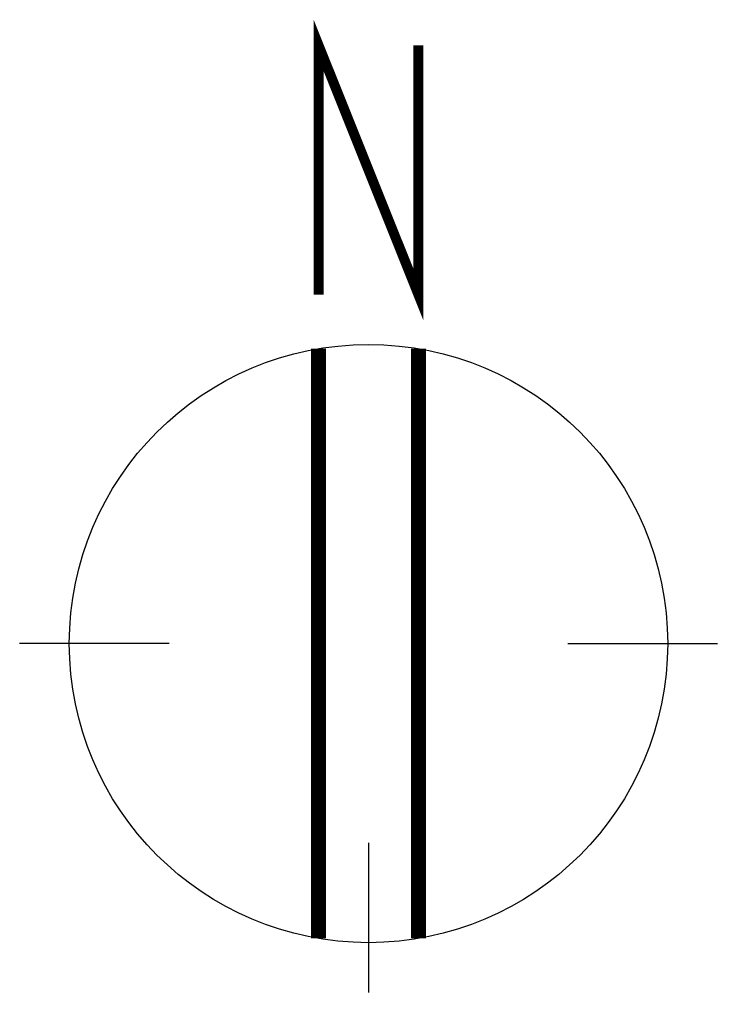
# Model space of a CAD drawing. Extents: x -55 to 55, y -55 to 98.
import ezdxf

# ---------------------------------------------------------------- set-up
doc = ezdxf.new("R2010")
doc.units = 0
doc.header["$LTSCALE"] = 50
doc.header["$MEASUREMENT"] = 0
doc.layers.get('0').update_dxf_attribs({"linetype": 'CONTINUOUS'})

msp = doc.modelspace()

# ---------------------------------------------------------------- linework, layer by layer
at = {"color": 0, "linetype": 'ByBlock'}
for p, q in [((-31.26, 0), (-54.71, 0)), ((31.26, 0), (54.71, 0)), ((0, -31.26), (0, -54.71))]:
    msp.add_line(p, q, dxfattribs=at)
for points, const_width in [([(-7.82, 54.71), (-7.82, 93.78), (7.82, 54.71), (7.82, 93.78)], 1.56), ([(-7.82, 46.23), (-7.82, -46.23)], 2.34), ([(7.82, 46.23), (7.82, -46.23)], 2.34)]:
    msp.add_lwpolyline(points, dxfattribs=dict(at, const_width=const_width))
msp.add_circle((0, 0), 46.89, dxfattribs=at)

doc.saveas('drawing.dxf')
